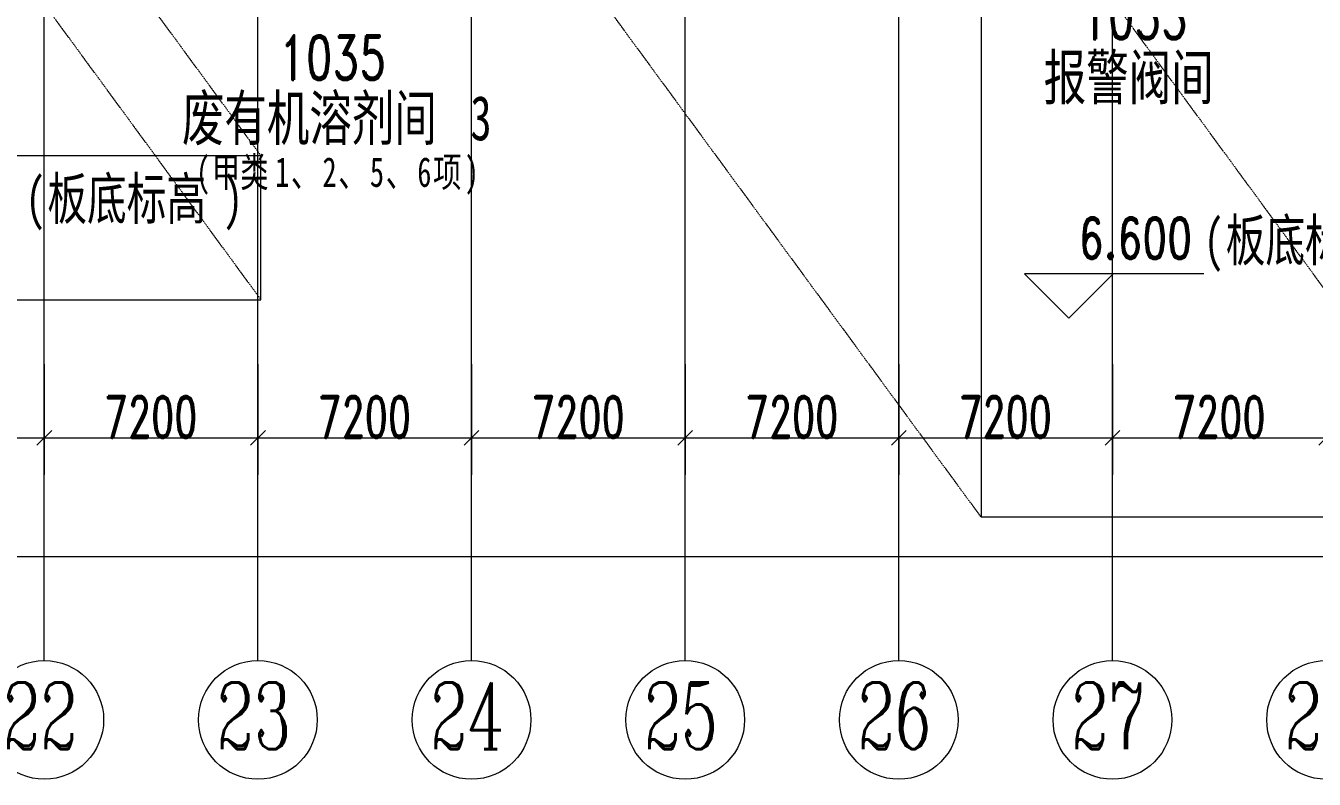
# Model space of a CAD drawing. Header units: millimetres. Extents: x -76632 to 443185, y -33181 to 192400.
# Drawn here: x 150575 to 194000, y -31706 to -6316 of the extents above; entities that cross this region are included whole.
import ezdxf

# ---------------------------------------------------------------- set-up
doc = ezdxf.new("R2010")
doc.units = ezdxf.units.MM
doc.linetypes.add('对齐线', pattern=[6.36, 3.18, -3.18])
doc.linetypes.add('轴网线', pattern=[22.04, 18.38, -1.83, 0, -1.83])
doc.layers.get('0').update_dxf_attribs({"color": 8})
doc.layers.get('Defpoints').update_dxf_attribs({"color": 8})
for name, color, linetype, lineweight in [('A-ANNO-DIMS', 8, 'Continuous', 9), ('A-ANNO-NOTE', 8, 'Continuous', 5), ('A-AREA-IDEN', 8, 'Continuous', 9), ('A-DETL-GENF', 8, 'Continuous', 18), ('S-GRID', 8, 'Continuous', 9), ('S-GRID-IDEN', 8, 'Continuous', 9)]:
    doc.layers.add(name, color=color, linetype=linetype, lineweight=lineweight)
doc.styles.add('RomanC_1', font='romanc__.ttf', dxfattribs={"width": 0.65, "height": 2250})
doc.styles.add('RomanD', font='romand__.ttf', dxfattribs={"width": 0.7, "height": 1500})
doc.styles.add('RomanD_3', font='romand__.ttf', dxfattribs={"width": 0.7, "height": 1400})
doc.styles.add('RomanD_4', font='romand__.ttf', dxfattribs={"width": 0.65, "height": 1400})
doc.styles.add('仿宋_2', font='simfang.ttf', dxfattribs={"width": 0.7, "height": 1500})
doc.styles.add('仿宋_3', font='simfang.ttf', dxfattribs={"width": 0.7, "height": 1400})
doc.styles.add('仿宋_7', font='simfang.ttf', dxfattribs={"width": 0.7, "height": 1000})
doc.dimstyles.new('第一_二道尺寸线', dxfattribs={"dimscale": 304.8, "dimtxt": 1405.004626, "dimasz": 1.64042, "dimexe": 4.10105, "dimexo": 0.0625, "dimgap": 0, "dimtad": 1, "dimdec": 0, "dimzin": 0, "dimdsep": 46, "dimtxsty": 'RomanD_4', "dimblk1": 'OBLIQUE', "dimblk2": 'OBLIQUE', "dimsah": 1, "dimcen": 0.09, "dimazin": 0, "dimtfac": 1, "dimtdec": 4, "dimtix": 1, "dimtmove": 0, "dimatfit": 3, "dimfxl": 8.2021, "dimfxlon": 1, "dimtvp": 1, "dimtolj": 1, "dimtzin": 0, "dimlwd": 18, "dimlwe": 18, "dimarcsym": 2})

# ---------------------------------------------------------------- blocks, each defined once
blk = doc.blocks.new('硬顶 - 硬顶-3542157-LAY-1F-1_500-A')
at = {"layer": 'A-DETL-GENF', "color": 8, "linetype": '对齐线', "lineweight": 5, "true_color": 0x777777}
for p, q in [((0, 0), (11000, -15000)), ((15800, 0), (26800, -15000)), ((11000, -19850), (0, -4850)), ((15800, -4850), (26800, -19850))]:
    blk.add_line(p, q, dxfattribs=at)
at = {"layer": 'A-DETL-GENF', "color": 8, "lineweight": 5, "true_color": 0x777777}
for p, q in [((11000, -15000), (11000, -19850)), ((26800, -15000), (11000, -15000)), ((26800, -19850), (26800, -15000)), ((11000, -19850), (26800, -19850))]:
    blk.add_line(p, q, dxfattribs=at)
blk = doc.blocks.new('硬顶 - 硬顶-3809734-LAY-1F-1_500-A')
at = {"layer": 'A-DETL-GENF', "color": 8, "linetype": '对齐线', "lineweight": 5, "true_color": 0x777777}
for p, q in [((0, 0), (16770.6, -22869)), ((17200, 0), (33970.6, -22869)), ((16770.6, -43169), (0, -20300)), ((17200, -20300), (33970.6, -43169))]:
    blk.add_line(p, q, dxfattribs=at)
at = {"layer": 'A-DETL-GENF', "color": 8, "lineweight": 5, "true_color": 0x777777}
for p, q in [((16770.6, -22869), (16770.6, -43169)), ((33970.6, -22869), (16770.6, -22869)), ((33970.6, -43169), (33970.6, -22869)), ((16770.6, -43169), (33970.6, -43169))]:
    blk.add_line(p, q, dxfattribs=at)
blk = doc.blocks.new('轴网 - 宽度系数 0_65-670068-LAY-1F-1_500-A')
at = {"layer": 'S-GRID-IDEN'}
blk.add_circle((0, 0), 4, dxfattribs=at)
blk = doc.blocks.new('高程点-说明仿宋3 - 高程点-说明仿宋-2931510-LAY-1F-1_500-A')
at = {"layer": 'A-ANNO-NOTE', "lineweight": 18}
for p, q in [((9.1, 2.987), (-2.987, 2.987)), ((0, 0), (-2.987, 2.987)), ((0, 0), (2.987, 2.987))]:
    blk.add_line(p, q, dxfattribs=at)
blk = doc.blocks.new('_Oblique')
at = {"color": 0, "linetype": 'ByBlock', "lineweight": -2}
blk.add_line((-0.5, -0.5), (0.5, 0.5), dxfattribs=at)
blk = doc.blocks.new('*D1520')
at = {"layer": 'A-ANNO-DIMS', "color": 0, "lineweight": 18, "transparency": 16777216}
for p, q in [((144000, -17719.05), (144000, -21450)), ((151200, -17719.05), (151200, -21450)), ((144000, -20200), (151200, -20200))]:
    blk.add_line(p, q, dxfattribs=at)
at = {"layer": 'Defpoints', "color": 0, "transparency": 16777216}
for p in [(144000, -17700), (151200, -17700), (151200, -20200)]:
    blk.add_point(p, dxfattribs=at)
at = {"layer": 'A-ANNO-DIMS', "color": 0, "lineweight": 18, "transparency": 16777216, "xscale": 500.0000000000001, "yscale": 500.0000000000001, "zscale": 500.0000000000001, "rotation": 180}
blk.add_blockref('_Oblique', (144000, -20200), dxfattribs=at)
at = {"layer": 'A-ANNO-DIMS', "color": 0, "lineweight": 18, "transparency": 16777216, "xscale": 500.0000000000001, "yscale": 500.0000000000001, "zscale": 500.0000000000001}
blk.add_blockref('_Oblique', (151200, -20200), dxfattribs=at)
at = {"layer": 'A-ANNO-DIMS', "color": 0, "lineweight": 18, "transparency": 16777216, "insert": (147600, -19500), "char_height": 1400, "width": 3890.782, "attachment_point": 5, "style": 'RomanD_4'}
blk.add_mtext('\\A1;7200', dxfattribs=at)
blk = doc.blocks.new('*D1521')
at = {"layer": 'A-ANNO-DIMS', "color": 0, "lineweight": 18, "transparency": 16777216}
for p, q in [((151200, -17719.05), (151200, -21450)), ((158400, -17719.05), (158400, -21450)), ((151200, -20200), (158400, -20200))]:
    blk.add_line(p, q, dxfattribs=at)
at = {"layer": 'Defpoints', "color": 0, "transparency": 16777216}
for p in [(151200, -17700), (158400, -17700), (158400, -20200)]:
    blk.add_point(p, dxfattribs=at)
at = {"layer": 'A-ANNO-DIMS', "color": 0, "lineweight": 18, "transparency": 16777216, "xscale": 500.0000000000001, "yscale": 500.0000000000001, "zscale": 500.0000000000001, "rotation": 180}
blk.add_blockref('_Oblique', (151200, -20200), dxfattribs=at)
at = {"layer": 'A-ANNO-DIMS', "color": 0, "lineweight": 18, "transparency": 16777216, "xscale": 500.0000000000001, "yscale": 500.0000000000001, "zscale": 500.0000000000001}
blk.add_blockref('_Oblique', (158400, -20200), dxfattribs=at)
at = {"layer": 'A-ANNO-DIMS', "color": 0, "lineweight": 18, "transparency": 16777216, "insert": (154800, -19500), "char_height": 1400, "width": 3890.782, "attachment_point": 5, "style": 'RomanD_4'}
blk.add_mtext('\\A1;7200', dxfattribs=at)
blk = doc.blocks.new('*D1522')
at = {"layer": 'A-ANNO-DIMS', "color": 0, "lineweight": 18, "transparency": 16777216}
for p, q in [((158400, -17719.05), (158400, -21450)), ((165600, -17719.05), (165600, -21450)), ((158400, -20200), (165600, -20200))]:
    blk.add_line(p, q, dxfattribs=at)
at = {"layer": 'Defpoints', "color": 0, "transparency": 16777216}
for p in [(158400, -17700), (165600, -17700), (165600, -20200)]:
    blk.add_point(p, dxfattribs=at)
at = {"layer": 'A-ANNO-DIMS', "color": 0, "lineweight": 18, "transparency": 16777216, "xscale": 500.0000000000001, "yscale": 500.0000000000001, "zscale": 500.0000000000001, "rotation": 180}
blk.add_blockref('_Oblique', (158400, -20200), dxfattribs=at)
at = {"layer": 'A-ANNO-DIMS', "color": 0, "lineweight": 18, "transparency": 16777216, "xscale": 500.0000000000001, "yscale": 500.0000000000001, "zscale": 500.0000000000001}
blk.add_blockref('_Oblique', (165600, -20200), dxfattribs=at)
at = {"layer": 'A-ANNO-DIMS', "color": 0, "lineweight": 18, "transparency": 16777216, "insert": (162000, -19500), "char_height": 1400, "width": 3890.782, "attachment_point": 5, "style": 'RomanD_4'}
blk.add_mtext('\\A1;7200', dxfattribs=at)
blk = doc.blocks.new('*D1523')
at = {"layer": 'A-ANNO-DIMS', "color": 0, "lineweight": 18, "transparency": 16777216}
for p, q in [((165600, -17719.05), (165600, -21450)), ((172800, -17719.05), (172800, -21450)), ((165600, -20200), (172800, -20200))]:
    blk.add_line(p, q, dxfattribs=at)
at = {"layer": 'Defpoints', "color": 0, "transparency": 16777216}
for p in [(165600, -17700), (172800, -17700), (172800, -20200)]:
    blk.add_point(p, dxfattribs=at)
at = {"layer": 'A-ANNO-DIMS', "color": 0, "lineweight": 18, "transparency": 16777216, "xscale": 500.0000000000001, "yscale": 500.0000000000001, "zscale": 500.0000000000001, "rotation": 180}
blk.add_blockref('_Oblique', (165600, -20200), dxfattribs=at)
at = {"layer": 'A-ANNO-DIMS', "color": 0, "lineweight": 18, "transparency": 16777216, "xscale": 500.0000000000001, "yscale": 500.0000000000001, "zscale": 500.0000000000001}
blk.add_blockref('_Oblique', (172800, -20200), dxfattribs=at)
at = {"layer": 'A-ANNO-DIMS', "color": 0, "lineweight": 18, "transparency": 16777216, "insert": (169200, -19500), "char_height": 1400, "width": 3890.782, "attachment_point": 5, "style": 'RomanD_4'}
blk.add_mtext('\\A1;7200', dxfattribs=at)
blk = doc.blocks.new('*D1470')
at = {"layer": 'A-ANNO-DIMS', "color": 0, "lineweight": 18, "transparency": 16777216}
for p, q in [((172800, -17719.05), (172800, -21450)), ((180000, -17719.05), (180000, -21450)), ((172800, -20200), (180000, -20200))]:
    blk.add_line(p, q, dxfattribs=at)
at = {"layer": 'Defpoints', "color": 0, "transparency": 16777216}
for p in [(172800, -17700), (180000, -17700), (180000, -20200)]:
    blk.add_point(p, dxfattribs=at)
at = {"layer": 'A-ANNO-DIMS', "color": 0, "lineweight": 18, "transparency": 16777216, "xscale": 500.0000000000001, "yscale": 500.0000000000001, "zscale": 500.0000000000001, "rotation": 180}
blk.add_blockref('_Oblique', (172800, -20200), dxfattribs=at)
at = {"layer": 'A-ANNO-DIMS', "color": 0, "lineweight": 18, "transparency": 16777216, "xscale": 500.0000000000001, "yscale": 500.0000000000001, "zscale": 500.0000000000001}
blk.add_blockref('_Oblique', (180000, -20200), dxfattribs=at)
at = {"layer": 'A-ANNO-DIMS', "color": 0, "lineweight": 18, "transparency": 16777216, "insert": (176400, -19500), "char_height": 1400, "width": 3890.782, "attachment_point": 5, "style": 'RomanD_4'}
blk.add_mtext('\\A1;7200', dxfattribs=at)
blk = doc.blocks.new('*D1471')
at = {"layer": 'A-ANNO-DIMS', "color": 0, "lineweight": 18, "transparency": 16777216}
for p, q in [((180000, -17719.05), (180000, -21450)), ((187200, -17719.05), (187200, -21450)), ((180000, -20200), (187200, -20200))]:
    blk.add_line(p, q, dxfattribs=at)
at = {"layer": 'Defpoints', "color": 0, "transparency": 16777216}
for p in [(180000, -17700), (187200, -17700), (187200, -20200)]:
    blk.add_point(p, dxfattribs=at)
at = {"layer": 'A-ANNO-DIMS', "color": 0, "lineweight": 18, "transparency": 16777216, "xscale": 500.0000000000001, "yscale": 500.0000000000001, "zscale": 500.0000000000001, "rotation": 180}
blk.add_blockref('_Oblique', (180000, -20200), dxfattribs=at)
at = {"layer": 'A-ANNO-DIMS', "color": 0, "lineweight": 18, "transparency": 16777216, "xscale": 500.0000000000001, "yscale": 500.0000000000001, "zscale": 500.0000000000001}
blk.add_blockref('_Oblique', (187200, -20200), dxfattribs=at)
at = {"layer": 'A-ANNO-DIMS', "color": 0, "lineweight": 18, "transparency": 16777216, "insert": (183600, -19500), "char_height": 1400, "width": 3890.782, "attachment_point": 5, "style": 'RomanD_4'}
blk.add_mtext('\\A1;7200', dxfattribs=at)
blk = doc.blocks.new('*D1472')
at = {"layer": 'A-ANNO-DIMS', "color": 0, "lineweight": 18, "transparency": 16777216}
for p, q in [((187200, -17719.05), (187200, -21450)), ((194400, -17719.05), (194400, -21450)), ((187200, -20200), (194400, -20200))]:
    blk.add_line(p, q, dxfattribs=at)
at = {"layer": 'Defpoints', "color": 0, "transparency": 16777216}
for p in [(187200, -17700), (194400, -17700), (194400, -20200)]:
    blk.add_point(p, dxfattribs=at)
at = {"layer": 'A-ANNO-DIMS', "color": 0, "lineweight": 18, "transparency": 16777216, "xscale": 500.0000000000001, "yscale": 500.0000000000001, "zscale": 500.0000000000001, "rotation": 180}
blk.add_blockref('_Oblique', (187200, -20200), dxfattribs=at)
at = {"layer": 'A-ANNO-DIMS', "color": 0, "lineweight": 18, "transparency": 16777216, "xscale": 500.0000000000001, "yscale": 500.0000000000001, "zscale": 500.0000000000001}
blk.add_blockref('_Oblique', (194400, -20200), dxfattribs=at)
at = {"layer": 'A-ANNO-DIMS', "color": 0, "lineweight": 18, "transparency": 16777216, "insert": (190800, -19500), "char_height": 1400, "width": 3890.782, "attachment_point": 5, "style": 'RomanD_4'}
blk.add_mtext('\\A1;7200', dxfattribs=at)
blk = doc.blocks.new('*D1497')
at = {"layer": 'A-ANNO-DIMS', "color": 0, "lineweight": 18, "transparency": 16777216}
for p, q in [((-300, -21719.05), (-300, -25450)), ((293100, -21719.05), (293100, -25450)), ((-300, -24200), (293100, -24200))]:
    blk.add_line(p, q, dxfattribs=at)
at = {"layer": 'Defpoints', "color": 0, "transparency": 16777216}
for p in [(-300, -21700), (293100, -21700), (293100, -24200)]:
    blk.add_point(p, dxfattribs=at)
at = {"layer": 'A-ANNO-DIMS', "color": 0, "lineweight": 18, "transparency": 16777216, "xscale": 500.0000000000001, "yscale": 500.0000000000001, "zscale": 500.0000000000001, "rotation": 180}
blk.add_blockref('_Oblique', (-300, -24200), dxfattribs=at)
at = {"layer": 'A-ANNO-DIMS', "color": 0, "lineweight": 18, "transparency": 16777216, "xscale": 500.0000000000001, "yscale": 500.0000000000001, "zscale": 500.0000000000001}
blk.add_blockref('_Oblique', (293100, -24200), dxfattribs=at)
at = {"layer": 'A-ANNO-DIMS', "color": 0, "lineweight": 18, "transparency": 16777216, "insert": (146400, -23500), "char_height": 1400, "width": 5836.1731, "attachment_point": 5, "style": 'RomanD_4'}
blk.add_mtext('\\A1;293400', dxfattribs=at)

msp = doc.modelspace()

# ---------------------------------------------------------------- linework, layer by layer
at = {"layer": 'S-GRID', "linetype": '轴网线', "transparency": 33554687}
for p, q in [((151200, -17706.2), (151200, 174400)), ((158400, -17706.2), (158400, 174400)), ((165600, -17706.2), (165600, 174400)), ((172800, -17706.2), (172800, 174400)), ((180000, -17706.2), (180000, 174400)), ((187200, -17706.2), (187200, 174400))]:
    msp.add_line(p, q, dxfattribs=at)
at = {"layer": 'S-GRID', "transparency": 33554687}
for p, q in [((151200, -27706.2), (151200, -17706.2)), ((158400, -27706.2), (158400, -17706.2)), ((165600, -27706.2), (165600, -17706.2)), ((172800, -27706.2), (172800, -17706.2)), ((180000, -27706.2), (180000, -17706.2)), ((187200, -27706.2), (187200, -17706.2))]:
    msp.add_line(p, q, dxfattribs=at)

# ---------------------------------------------------------------- block references
at = {"layer": 'A-ANNO-NOTE', "lineweight": 18, "transparency": 33554687, "xscale": 500, "yscale": 500, "zscale": 500}
msp.add_blockref('高程点-说明仿宋3 - 高程点-说明仿宋-2931510-LAY-1F-1_500-A', (185727.3, -16164.1), dxfattribs=at)
at = {"layer": 'A-DETL-GENF', "lineweight": 5, "transparency": 33554687}
for name, p in [('硬顶 - 硬顶-3809734-LAY-1F-1_500-A', (166000, 20300)), ('硬顶 - 硬顶-3542157-LAY-1F-1_500-A', (131700, 4300))]:
    msp.add_blockref(name, p, dxfattribs=at)
at = {"layer": 'S-GRID-IDEN', "transparency": 33554687, "xscale": 499.9999999999995, "yscale": 499.9999999999995, "zscale": 499.9999999999995}
for p in [(151200, -29706.2), (158400, -29706.2), (165600, -29706.2), (172800, -29706.2), (180000, -29706.2), (187200, -29706.2), (194400, -29706.2)]:
    msp.add_blockref('轴网 - 宽度系数 0_65-670068-LAY-1F-1_500-A', p, dxfattribs=at)

# ---------------------------------------------------------------- texts
at = {"layer": 'A-ANNO-NOTE', "lineweight": 9, "transparency": 33554687, "char_height": 1400, "attachment_point": 1}
for s, insert, width, style in [('\\f仿宋|b0|i0|c134|p49|;\\W.7;(', (150563.2, -11440.4), 897.89, '仿宋_3'), ('板底标高', (151304, -11440.4), 7183.12, '仿宋_3'), ('\\f仿宋|b0|i0|c134|p49|;\\W.7;)', (157230.7, -11440.4), 897.89, '仿宋_3'), ('6.600', (186063.3, -12775.1), 5106.749, 'RomanD_3'), ('\\f仿宋|b0|i0|c134|p49|;\\W.7;(', (190277.3, -12840.4), 897.89, '仿宋_3'), ('板底标高', (191018.1, -12840.4), 7183.12, '仿宋_3')]:
    msp.add_mtext(s, dxfattribs=dict(at, insert=insert, width=width, style=style))
at = {"layer": 'A-AREA-IDEN', "transparency": 33554687, "attachment_point": 1}
for s, insert, char_height, width, style in [('1053', (186139.2, -5270), 1500, 4826.159, 'RomanD'), ('1035', (159117.5, -6641.1), 1500, 4826.159, 'RomanD'), ('报警阀间', (184882.2, -7304.2), 1500, 7856.537, '仿宋_2'), ('废有机溶剂间', (155835.8, -8675.3), 1500, 11784.806, '仿宋_2'), ('\\f仿宋|b0|i0|c134|p49|;\\W.7;3', (165559.2, -8675.3), 1500, 982.067, '仿宋_2'), ('\\f仿宋|b0|i0|c134|p49|;\\W.7;(', (156315.8, -10745.3), 1000, 645.358, '仿宋_7'), ('甲类', (156848.2, -10745.3), 1000, 2581.434, '仿宋_7'), ('\\f仿宋|b0|i0|c134|p49|;\\W.7;1', (158978.1, -10745.3), 1000, 645.358, '仿宋_7'), ('\\f仿宋|b0|i0|c134|p49|;\\W.7;2', (160575.6, -10745.3), 1000, 645.358, '仿宋_7'), ('\\f仿宋|b0|i0|c134|p49|;\\W.7;5', (162173, -10745.3), 1000, 645.358, '仿宋_7'), ('\\f仿宋|b0|i0|c134|p49|;\\W.7;6', (163770.4, -10745.3), 1000, 645.358, '仿宋_7'), ('\\f仿宋|b0|i0|c134|p49|;\\W.7;项', (164302.9, -10745.3), 1000, 1290.717, '仿宋_7'), ('\\f仿宋|b0|i0|c134|p49|;\\W.7;)', (165367.8, -10745.3), 1000, 645.358, '仿宋_7'), ('\\f仿宋|b0|i0|c134|p49|;\\W.7;、', (159510.6, -10745.3), 1000, 1290.717, '仿宋_7'), ('\\f仿宋|b0|i0|c134|p49|;\\W.7;、', (161108, -10745.3), 1000, 1290.717, '仿宋_7'), ('\\f仿宋|b0|i0|c134|p49|;\\W.7;、', (162705.5, -10745.3), 1000, 1290.717, '仿宋_7')]:
    msp.add_mtext(s, dxfattribs=dict(at, insert=insert, char_height=char_height, width=width, style=style))
at = {"layer": 'S-GRID-IDEN', "transparency": 33554687, "char_height": 2250, "width": 3335.02, "attachment_point": 1, "style": 'RomanC_1'}
for s, insert in [('22', (149805.5, -28441.6)), ('23', (157005.5, -28441.6)), ('24', (164205.5, -28441.6)), ('25', (171405.5, -28441.6)), ('26', (178605.5, -28441.6)), ('27', (185805.5, -28441.6)), ('28', (193005.5, -28441.6))]:
    msp.add_mtext(s, dxfattribs=dict(at, insert=insert))

# ---------------------------------------------------------------- dimensions: what is measured, and where the dimension line sits
at = {"layer": 'A-ANNO-DIMS', "lineweight": 18, "transparency": 33554687}
for base, p1, p2, override, picture, middle in [((151200, -20200), (144000, -17700), (151200, -17700), {"dimpost": '<>', "dimfxl": 7200}, '*D1520', (147600, -19500)), ((158400, -20200), (151200, -17700), (158400, -17700), {"dimpost": '<>', "dimfxl": 7200}, '*D1521', (154800, -19500)), ((165600, -20200), (158400, -17700), (165600, -17700), {"dimpost": '<>', "dimfxl": 7200}, '*D1522', (162000, -19500)), ((172800, -20200), (165600, -17700), (172800, -17700), {"dimpost": '<>', "dimfxl": 7200}, '*D1523', (169200, -19500)), ((180000, -20200), (172800, -17700), (180000, -17700), {"dimpost": '<>', "dimfxl": 7200}, '*D1470', (176400, -19500)), ((187200, -20200), (180000, -17700), (187200, -17700), {"dimpost": '<>', "dimfxl": 7200}, '*D1471', (183600, -19500)), ((194400, -20200), (187200, -17700), (194400, -17700), {"dimpost": '<>', "dimfxl": 7200}, '*D1472', (190800, -19500)), ((293100, -24200), (-300, -21700), (293100, -21700), {"dimpost": '<>', "dimfxl": 293400}, '*D1497', (146400, -23500))]:
    dim = msp.add_linear_dim(base=base, p1=p1, p2=p2, dimstyle='第一_二道尺寸线', override=override, dxfattribs=at)
    dim.commit()
    dim.dimension.update_dxf_attribs({"geometry": picture, "text_midpoint": middle})

doc.saveas('drawing.dxf')
